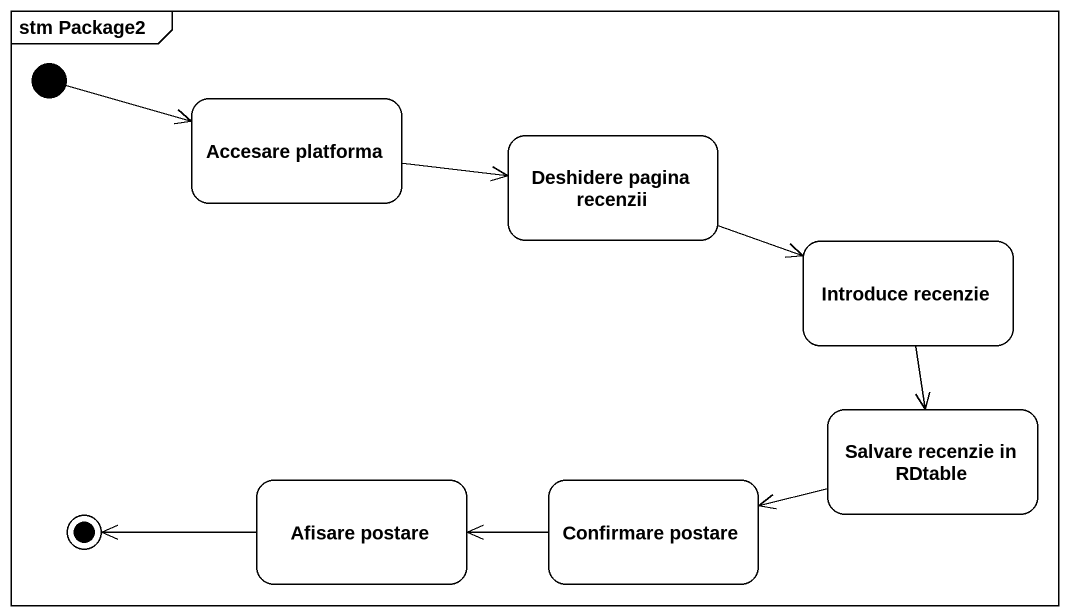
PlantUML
@startuml
mainframe stm Package2
hide empty description
state "Accesare platforma" as Accesare_platforma
state "Deshidere pagina recenzii" as Deshidere_pagina_recenzii
state "Introduce recenzie" as Introduce_recenzie
state "Salvare recenzie in RDtable" as Salvare_recenzie_in_RDtable
state "Afisare postare" as Afisare_postare
state "Confirmare postare" as Confirmare_postare
[*] -right-> Accesare_platforma
Accesare_platforma -right-> Deshidere_pagina_recenzii
Deshidere_pagina_recenzii -right-> Introduce_recenzie
Introduce_recenzie --> Salvare_recenzie_in_RDtable
Salvare_recenzie_in_RDtable -left-> Confirmare_postare
Confirmare_postare -left-> Afisare_postare
Afisare_postare -left-> [*]
@enduml
